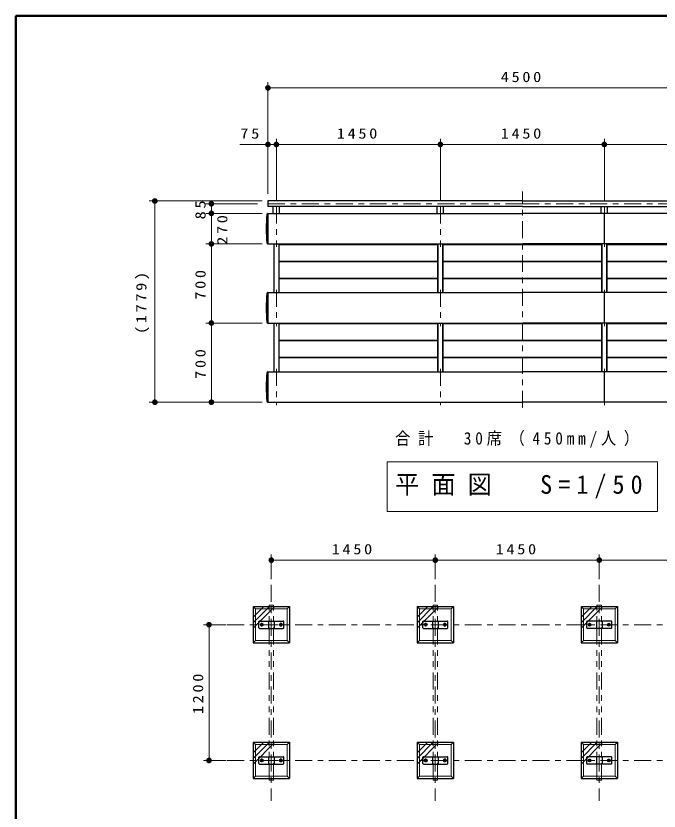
# Model space of a CAD drawing. Units: millimetres on the paper, scale 1:50. Extents: x -385 to 0, y 0 to 267.
# Drawn here: x -385 to -271.2, y 126.4 to 267 of the extents above; entities that cross this region are included whole.
import ezdxf

# ---------------------------------------------------------------- set-up
doc = ezdxf.new("R2010")
doc.units = ezdxf.units.MM
doc.linetypes.add('USER2', pattern=[6, 3, -1, 1, -1])
doc.linetypes.add('USER3', pattern=[8, 3, -1, 1, -1, 1, -1])
doc.layers.add('LY_1', color=7, linetype='Continuous', lineweight=13)
doc.layers.add('LY_2', color=7, linetype='Continuous', lineweight=13)
doc.styles.add('ＭＳ ゴシック', font='')
doc.styles.get('ＭＳ ゴシック').set_extended_font_data('MS Gothic')

# ---------------------------------------------------------------- blocks, each defined once
blk = doc.blocks.new('filled_dot')
at = {"color": 0, "linetype": 'Continuous', "lineweight": -2, "const_width": 1.25}
blk.add_lwpolyline([(-0.625, 0, 1), (0.625, 0, 1)], format="xyb", close=True, dxfattribs=at)

msp = doc.modelspace()

# ---------------------------------------------------------------- linework, layer by layer
at = {"layer": 'LY_1'}
for p, q in [((-340.424, 235.547), (-340.424, 255.27)), ((-340.424, 254.27), (-250.424, 254.27)), ((-338.924, 234.3), (-338.924, 245.27)), ((-309.924, 234.3), (-309.924, 245.27)), ((-280.924, 234.3), (-280.924, 245.27)), ((-345.383, 244.27), (-338.924, 244.27)), ((-338.924, 244.27), (-309.924, 244.27)), ((-309.924, 244.27), (-280.924, 244.27)), ((-280.924, 244.27), (-251.924, 244.27)), ((-341.424, 234.27), (-361.424, 234.27)), ((-360.424, 198.684), (-360.424, 234.27)), ((-342.257, 233.784), (-351.424, 233.784)), ((-350.424, 232.084), (-350.424, 233.784)), ((-341.424, 232.084), (-351.424, 232.084)), ((-341.424, 232.084), (-351.424, 232.084)), ((-350.424, 226.684), (-350.424, 232.084)), ((-341.424, 226.684), (-351.424, 226.684)), ((-350.424, 212.684), (-350.424, 226.684)), ((-341.424, 212.684), (-351.424, 212.684)), ((-350.424, 198.684), (-350.424, 212.684)), ((-341.424, 198.684), (-361.424, 198.684)), ((-341.424, 198.684), (-351.424, 198.684)), ((-319.324, 188.143), (-319.324, 179.343)), ((-271.524, 188.143), (-319.324, 188.143)), ((-271.524, 179.343), (-271.524, 188.143)), ((-319.324, 179.343), (-271.524, 179.343)), ((-339.824, 167.402), (-339.824, 171.758)), ((-310.824, 167.402), (-310.824, 171.758)), ((-281.824, 167.402), (-281.824, 171.758)), ((-339.824, 170.758), (-310.824, 170.758)), ((-310.824, 170.758), (-281.824, 170.758)), ((-281.824, 170.758), (-252.824, 170.758)), ((-343.024, 159.697), (-340.174, 162.547)), ((-343.024, 160.687), (-341.164, 162.547)), ((-343.024, 158.707), (-339.184, 162.547)), ((-342.624, 162.147), (-343.024, 162.547)), ((-342.624, 162.147), (-337.024, 162.147)), ((-342.624, 162.147), (-342.624, 156.547)), ((-337.024, 162.147), (-336.624, 162.547)), ((-337.024, 162.147), (-337.024, 156.547)), ((-314.024, 159.697), (-311.174, 162.547)), ((-314.024, 160.687), (-312.164, 162.547)), ((-314.024, 158.707), (-310.184, 162.547)), ((-313.624, 162.147), (-314.024, 162.547)), ((-313.624, 162.147), (-308.024, 162.147)), ((-313.624, 162.147), (-313.624, 156.547)), ((-308.024, 162.147), (-307.624, 162.547)), ((-308.024, 162.147), (-308.024, 156.547)), ((-285.024, 159.697), (-282.174, 162.547)), ((-285.024, 160.687), (-283.164, 162.547)), ((-285.024, 158.707), (-281.184, 162.547)), ((-284.624, 162.147), (-285.024, 162.547)), ((-284.624, 162.147), (-279.024, 162.147)), ((-284.624, 162.147), (-284.624, 156.547)), ((-279.024, 162.147), (-278.624, 162.547)), ((-279.024, 162.147), (-279.024, 156.547)), ((-347.826, 159.347), (-351.842, 159.347)), ((-350.842, 135.347), (-350.842, 159.347)), ((-342.624, 156.547), (-343.024, 156.147)), ((-342.624, 156.547), (-337.024, 156.547)), ((-336.624, 156.147), (-337.024, 156.547)), ((-313.624, 156.547), (-314.024, 156.147)), ((-313.624, 156.547), (-308.024, 156.547)), ((-307.624, 156.147), (-308.024, 156.547)), ((-284.624, 156.547), (-285.024, 156.147)), ((-284.624, 156.547), (-279.024, 156.547)), ((-278.624, 156.147), (-279.024, 156.547)), ((-343.024, 135.697), (-340.174, 138.547)), ((-343.024, 136.687), (-341.164, 138.547)), ((-343.024, 134.707), (-339.184, 138.547)), ((-342.624, 138.147), (-343.024, 138.547)), ((-342.624, 138.147), (-337.024, 138.147)), ((-342.624, 138.147), (-342.624, 132.547)), ((-337.024, 138.147), (-336.624, 138.547)), ((-337.024, 138.147), (-337.024, 132.547)), ((-314.024, 135.697), (-311.174, 138.547)), ((-314.024, 136.687), (-312.164, 138.547)), ((-314.024, 134.707), (-310.184, 138.547)), ((-313.624, 138.147), (-314.024, 138.547)), ((-313.624, 138.147), (-308.024, 138.147)), ((-313.624, 138.147), (-313.624, 132.547)), ((-308.024, 138.147), (-307.624, 138.547)), ((-308.024, 138.147), (-308.024, 132.547)), ((-285.024, 135.697), (-282.174, 138.547)), ((-285.024, 136.687), (-283.164, 138.547)), ((-285.024, 134.707), (-281.184, 138.547)), ((-284.624, 138.147), (-285.024, 138.547)), ((-284.624, 138.147), (-279.024, 138.147)), ((-284.624, 138.147), (-284.624, 132.547)), ((-279.024, 138.147), (-278.624, 138.547)), ((-279.024, 138.147), (-279.024, 132.547)), ((-347.826, 135.347), (-351.842, 135.347)), ((-342.624, 132.547), (-343.024, 132.147)), ((-342.624, 132.547), (-337.024, 132.547)), ((-336.624, 132.147), (-337.024, 132.547)), ((-313.624, 132.547), (-314.024, 132.147)), ((-313.624, 132.547), (-308.024, 132.547)), ((-307.624, 132.147), (-308.024, 132.547)), ((-284.624, 132.547), (-285.024, 132.147)), ((-284.624, 132.547), (-279.024, 132.547)), ((-278.624, 132.147), (-279.024, 132.547))]:
    msp.add_line(p, q, dxfattribs=at)
at = {"layer": 'LY_1', "linetype": 'USER2'}
for p, q in [((-295.424, 197.717), (-295.424, 235.929)), ((-295.424, 233.784), (-341.257, 233.784)), ((-295.424, 233.784), (-249.591, 233.784)), ((-338.924, 233.3), (-338.924, 226.15)), ((-309.924, 233.3), (-309.924, 226.15)), ((-280.924, 233.3), (-280.924, 226.15)), ((-338.924, 218.582), (-338.924, 212.15)), ((-309.924, 218.582), (-309.924, 212.15)), ((-280.924, 218.582), (-280.924, 212.15)), ((-338.924, 204.582), (-338.924, 198.15)), ((-309.924, 204.582), (-309.924, 198.15)), ((-280.924, 204.582), (-280.924, 198.15)), ((-339.824, 166.402), (-339.824, 128.198)), ((-310.824, 166.402), (-310.824, 128.198)), ((-281.824, 166.402), (-281.824, 128.198)), ((-347.626, 159.347), (-245.77, 159.347)), ((-347.626, 135.347), (-268.365, 135.347))]:
    msp.add_line(p, q, dxfattribs=at)
at = {"layer": 'LY_1', "lineweight": 25}
for p, q in [((-340.424, 234.27), (-340.424, 233.298)), ((-295.424, 234.27), (-340.424, 234.27)), ((-295.424, 234.27), (-250.424, 234.27)), ((-295.424, 233.298), (-340.424, 233.298)), ((-340.424, 232.084), (-340.424, 226.684)), ((-339.474, 232.084), (-339.474, 233.298)), ((-338.374, 232.084), (-338.374, 233.298)), ((-310.474, 232.084), (-310.474, 233.298)), ((-309.374, 232.084), (-309.374, 233.298)), ((-295.424, 233.298), (-250.424, 233.298)), ((-281.474, 232.084), (-281.474, 233.298)), ((-280.924, 226.666), (-280.924, 232.066)), ((-280.374, 232.084), (-280.374, 233.298)), ((-339.324, 218.084), (-339.324, 226.684)), ((-340.424, 218.084), (-340.424, 212.684)), ((-280.924, 212.666), (-280.924, 218.066)), ((-339.324, 204.084), (-339.324, 212.684)), ((-340.424, 204.084), (-340.424, 198.684)), ((-280.924, 198.666), (-280.924, 204.066)), ((-343.024, 162.547), (-343.024, 156.147)), ((-343.024, 162.547), (-336.624, 162.547)), ((-336.624, 162.547), (-336.624, 156.147)), ((-314.024, 162.547), (-314.024, 156.147)), ((-314.024, 162.547), (-307.624, 162.547)), ((-307.624, 162.547), (-307.624, 156.147)), ((-285.024, 162.547), (-285.024, 156.147)), ((-285.024, 162.547), (-278.624, 162.547)), ((-278.624, 162.547), (-278.624, 156.147)), ((-342.024, 158.797), (-342.024, 159.897)), ((-341.924, 159.997), (-337.724, 159.997)), ((-341.634, 159.537), (-341.744, 159.347)), ((-341.744, 159.347), (-341.634, 159.157)), ((-341.414, 159.537), (-341.634, 159.537)), ((-341.634, 159.157), (-341.414, 159.157)), ((-341.305, 159.347), (-341.414, 159.537)), ((-341.414, 159.157), (-341.305, 159.347)), ((-340.324, 159.997), (-340.324, 158.697)), ((-339.324, 159.997), (-339.324, 158.697)), ((-338.234, 159.537), (-338.344, 159.347)), ((-338.344, 159.347), (-338.234, 159.157)), ((-338.014, 159.537), (-338.234, 159.537)), ((-338.234, 159.157), (-338.014, 159.157)), ((-337.905, 159.347), (-338.014, 159.537)), ((-338.014, 159.157), (-337.905, 159.347)), ((-337.624, 158.797), (-337.624, 159.897)), ((-313.024, 158.797), (-313.024, 159.897)), ((-312.924, 159.997), (-308.724, 159.997)), ((-312.634, 159.537), (-312.744, 159.347)), ((-312.744, 159.347), (-312.634, 159.157)), ((-312.414, 159.537), (-312.634, 159.537)), ((-312.634, 159.157), (-312.414, 159.157)), ((-312.305, 159.347), (-312.414, 159.537)), ((-312.414, 159.157), (-312.305, 159.347)), ((-311.324, 159.997), (-311.324, 158.697)), ((-310.324, 159.997), (-310.324, 158.697)), ((-309.234, 159.537), (-309.344, 159.347)), ((-309.344, 159.347), (-309.234, 159.157)), ((-309.014, 159.537), (-309.234, 159.537)), ((-309.234, 159.157), (-309.014, 159.157)), ((-308.905, 159.347), (-309.014, 159.537)), ((-309.014, 159.157), (-308.905, 159.347)), ((-308.624, 158.797), (-308.624, 159.897)), ((-284.024, 158.797), (-284.024, 159.897)), ((-279.724, 159.997), (-283.924, 159.997)), ((-283.744, 159.347), (-283.634, 159.537)), ((-283.634, 159.157), (-283.744, 159.347)), ((-283.634, 159.537), (-283.414, 159.537)), ((-283.414, 159.157), (-283.634, 159.157)), ((-283.414, 159.537), (-283.305, 159.347)), ((-283.305, 159.347), (-283.414, 159.157)), ((-282.324, 159.997), (-282.324, 158.697)), ((-281.324, 159.997), (-281.324, 158.697)), ((-280.344, 159.347), (-280.234, 159.537)), ((-280.234, 159.157), (-280.344, 159.347)), ((-280.234, 159.537), (-280.014, 159.537)), ((-280.014, 159.157), (-280.234, 159.157)), ((-280.014, 159.537), (-279.905, 159.347)), ((-279.905, 159.347), (-280.014, 159.157)), ((-279.624, 158.797), (-279.624, 159.897)), ((-341.924, 158.697), (-337.724, 158.697)), ((-312.924, 158.697), (-308.724, 158.697)), ((-279.724, 158.697), (-283.924, 158.697)), ((-343.024, 156.147), (-336.624, 156.147)), ((-314.024, 156.147), (-307.624, 156.147)), ((-285.024, 156.147), (-278.624, 156.147)), ((-343.024, 138.547), (-343.024, 132.147)), ((-343.024, 138.547), (-336.624, 138.547)), ((-336.624, 138.547), (-336.624, 132.147)), ((-314.024, 138.547), (-314.024, 132.147)), ((-314.024, 138.547), (-307.624, 138.547)), ((-307.624, 138.547), (-307.624, 132.147)), ((-285.024, 138.547), (-285.024, 132.147)), ((-285.024, 138.547), (-278.624, 138.547)), ((-278.624, 138.547), (-278.624, 132.147)), ((-342.024, 134.797), (-342.024, 135.897)), ((-341.924, 135.997), (-337.724, 135.997)), ((-341.634, 135.537), (-341.744, 135.347)), ((-341.744, 135.347), (-341.634, 135.157)), ((-341.414, 135.537), (-341.634, 135.537)), ((-341.634, 135.157), (-341.414, 135.157)), ((-341.305, 135.347), (-341.414, 135.537)), ((-341.414, 135.157), (-341.305, 135.347)), ((-340.324, 135.997), (-340.324, 134.697)), ((-339.324, 135.997), (-339.324, 134.697)), ((-338.234, 135.537), (-338.344, 135.347)), ((-338.344, 135.347), (-338.234, 135.157)), ((-338.014, 135.537), (-338.234, 135.537)), ((-338.234, 135.157), (-338.014, 135.157)), ((-337.905, 135.347), (-338.014, 135.537)), ((-338.014, 135.157), (-337.905, 135.347)), ((-337.624, 134.797), (-337.624, 135.897)), ((-313.024, 134.797), (-313.024, 135.897)), ((-312.924, 135.997), (-308.724, 135.997)), ((-312.634, 135.537), (-312.744, 135.347)), ((-312.744, 135.347), (-312.634, 135.157)), ((-312.414, 135.537), (-312.634, 135.537)), ((-312.634, 135.157), (-312.414, 135.157)), ((-312.305, 135.347), (-312.414, 135.537)), ((-312.414, 135.157), (-312.305, 135.347)), ((-311.324, 135.997), (-311.324, 134.697)), ((-310.324, 135.997), (-310.324, 134.697)), ((-309.234, 135.537), (-309.344, 135.347)), ((-309.344, 135.347), (-309.234, 135.157)), ((-309.014, 135.537), (-309.234, 135.537)), ((-309.234, 135.157), (-309.014, 135.157)), ((-308.905, 135.347), (-309.014, 135.537)), ((-309.014, 135.157), (-308.905, 135.347)), ((-308.624, 134.797), (-308.624, 135.897)), ((-284.024, 134.797), (-284.024, 135.897)), ((-279.724, 135.997), (-283.924, 135.997)), ((-283.744, 135.347), (-283.634, 135.537)), ((-283.634, 135.157), (-283.744, 135.347)), ((-283.634, 135.537), (-283.414, 135.537)), ((-283.414, 135.157), (-283.634, 135.157)), ((-283.414, 135.537), (-283.305, 135.347)), ((-283.305, 135.347), (-283.414, 135.157)), ((-282.324, 135.997), (-282.324, 134.697)), ((-281.324, 135.997), (-281.324, 134.697)), ((-280.344, 135.347), (-280.234, 135.537)), ((-280.234, 135.157), (-280.344, 135.347)), ((-280.234, 135.537), (-280.014, 135.537)), ((-280.014, 135.157), (-280.234, 135.157)), ((-280.014, 135.537), (-279.905, 135.347)), ((-279.905, 135.347), (-280.014, 135.157)), ((-279.624, 134.797), (-279.624, 135.897)), ((-341.924, 134.697), (-337.724, 134.697)), ((-312.924, 134.697), (-308.724, 134.697)), ((-279.724, 134.697), (-283.924, 134.697)), ((-343.024, 132.147), (-336.624, 132.147)), ((-314.024, 132.147), (-307.624, 132.147)), ((-285.024, 132.147), (-278.624, 132.147))]:
    msp.add_line(p, q, dxfattribs=at)
at = {"layer": 'LY_1', "color": 4, "lineweight": 25}
for p, q in [((-340.424, 226.684), (-340.424, 232.084)), ((-340.424, 232.084), (-295.424, 232.084)), ((-250.424, 232.084), (-295.424, 232.084)), ((-340.424, 226.684), (-295.424, 226.684)), ((-250.424, 226.684), (-295.424, 226.684)), ((-340.424, 212.684), (-340.424, 218.084)), ((-340.424, 218.084), (-295.424, 218.084)), ((-250.424, 218.084), (-295.424, 218.084)), ((-340.424, 212.684), (-295.424, 212.684)), ((-250.424, 212.684), (-295.424, 212.684)), ((-340.424, 198.684), (-340.424, 204.084)), ((-340.424, 204.084), (-295.424, 204.084)), ((-250.424, 204.084), (-295.424, 204.084)), ((-340.424, 198.684), (-295.424, 198.684)), ((-250.424, 198.684), (-295.424, 198.684))]:
    msp.add_line(p, q, dxfattribs=at)
at = {"layer": 'LY_1', "color": 2}
for p, q in [((-338.524, 218.084), (-338.524, 226.684)), ((-310.324, 218.084), (-310.324, 226.684)), ((-309.524, 218.084), (-309.524, 226.684)), ((-281.324, 218.084), (-281.324, 226.684)), ((-280.524, 218.084), (-280.524, 226.684)), ((-338.524, 204.084), (-338.524, 212.684)), ((-310.324, 204.084), (-310.324, 212.684)), ((-309.524, 204.084), (-309.524, 212.684)), ((-281.324, 204.084), (-281.324, 212.684)), ((-280.524, 204.084), (-280.524, 212.684))]:
    msp.add_line(p, q, dxfattribs=at)
at = {"layer": 'LY_1', "color": 40}
for p, q in [((-338.424, 226.634), (-338.424, 226.684)), ((-324.424, 226.634), (-338.424, 226.634)), ((-324.424, 226.534), (-338.424, 226.534)), ((-338.424, 223.634), (-338.424, 226.534)), ((-324.424, 226.634), (-310.424, 226.634)), ((-324.424, 226.534), (-310.424, 226.534)), ((-310.424, 226.634), (-310.424, 226.684)), ((-310.424, 223.634), (-310.424, 226.534)), ((-309.424, 226.634), (-309.424, 226.684)), ((-295.424, 226.634), (-309.424, 226.634)), ((-295.424, 226.534), (-309.424, 226.534)), ((-309.424, 223.634), (-309.424, 226.534)), ((-295.424, 226.634), (-281.424, 226.634)), ((-295.424, 226.534), (-281.424, 226.534)), ((-281.424, 226.634), (-281.424, 226.684)), ((-281.424, 223.634), (-281.424, 226.534)), ((-280.424, 226.634), (-280.424, 226.684)), ((-266.424, 226.634), (-280.424, 226.634)), ((-266.424, 226.534), (-280.424, 226.534)), ((-280.424, 223.634), (-280.424, 226.534)), ((-324.424, 223.634), (-338.424, 223.634)), ((-324.424, 223.634), (-310.424, 223.634)), ((-295.424, 223.634), (-309.424, 223.634)), ((-295.424, 223.634), (-281.424, 223.634)), ((-266.424, 223.634), (-280.424, 223.634)), ((-338.424, 220.634), (-338.424, 223.534)), ((-324.424, 223.534), (-338.424, 223.534)), ((-324.424, 223.534), (-310.424, 223.534)), ((-310.424, 220.634), (-310.424, 223.534)), ((-309.424, 220.634), (-309.424, 223.534)), ((-295.424, 223.534), (-309.424, 223.534)), ((-295.424, 223.534), (-281.424, 223.534)), ((-281.424, 220.634), (-281.424, 223.534)), ((-280.424, 220.634), (-280.424, 223.534)), ((-266.424, 223.534), (-280.424, 223.534)), ((-324.424, 220.634), (-338.424, 220.634)), ((-324.424, 220.534), (-338.424, 220.534)), ((-338.424, 218.104), (-338.424, 220.534)), ((-324.424, 220.634), (-310.424, 220.634)), ((-324.424, 220.534), (-310.424, 220.534)), ((-310.424, 218.104), (-310.424, 220.534)), ((-295.424, 220.634), (-309.424, 220.634)), ((-295.424, 220.534), (-309.424, 220.534)), ((-309.424, 218.104), (-309.424, 220.534)), ((-295.424, 220.634), (-281.424, 220.634)), ((-295.424, 220.534), (-281.424, 220.534)), ((-281.424, 218.104), (-281.424, 220.534)), ((-266.424, 220.634), (-280.424, 220.634)), ((-266.424, 220.534), (-280.424, 220.534)), ((-280.424, 218.104), (-280.424, 220.534)), ((-338.424, 212.634), (-338.424, 212.684)), ((-324.424, 212.634), (-338.424, 212.634)), ((-324.424, 212.534), (-338.424, 212.534)), ((-338.424, 209.634), (-338.424, 212.534)), ((-324.424, 212.634), (-310.424, 212.634)), ((-324.424, 212.534), (-310.424, 212.534)), ((-310.424, 212.634), (-310.424, 212.684)), ((-310.424, 209.634), (-310.424, 212.534)), ((-309.424, 212.634), (-309.424, 212.684)), ((-295.424, 212.634), (-309.424, 212.634)), ((-295.424, 212.534), (-309.424, 212.534)), ((-309.424, 209.634), (-309.424, 212.534)), ((-295.424, 212.634), (-281.424, 212.634)), ((-295.424, 212.534), (-281.424, 212.534)), ((-281.424, 212.634), (-281.424, 212.684)), ((-281.424, 209.634), (-281.424, 212.534)), ((-280.424, 212.634), (-280.424, 212.684)), ((-266.424, 212.634), (-280.424, 212.634)), ((-266.424, 212.534), (-280.424, 212.534)), ((-280.424, 209.634), (-280.424, 212.534)), ((-324.424, 209.634), (-338.424, 209.634)), ((-338.424, 206.634), (-338.424, 209.534)), ((-324.424, 209.534), (-338.424, 209.534)), ((-324.424, 209.634), (-310.424, 209.634)), ((-324.424, 209.534), (-310.424, 209.534)), ((-310.424, 206.634), (-310.424, 209.534)), ((-295.424, 209.634), (-309.424, 209.634)), ((-309.424, 206.634), (-309.424, 209.534)), ((-295.424, 209.534), (-309.424, 209.534)), ((-295.424, 209.634), (-281.424, 209.634)), ((-295.424, 209.534), (-281.424, 209.534)), ((-281.424, 206.634), (-281.424, 209.534)), ((-266.424, 209.634), (-280.424, 209.634)), ((-280.424, 206.634), (-280.424, 209.534)), ((-266.424, 209.534), (-280.424, 209.534)), ((-324.424, 206.634), (-338.424, 206.634)), ((-324.424, 206.534), (-338.424, 206.534)), ((-338.424, 204.104), (-338.424, 206.534)), ((-324.424, 206.634), (-310.424, 206.634)), ((-324.424, 206.534), (-310.424, 206.534)), ((-310.424, 204.104), (-310.424, 206.534)), ((-295.424, 206.634), (-309.424, 206.634)), ((-295.424, 206.534), (-309.424, 206.534)), ((-309.424, 204.104), (-309.424, 206.534)), ((-295.424, 206.634), (-281.424, 206.634)), ((-295.424, 206.534), (-281.424, 206.534)), ((-281.424, 204.104), (-281.424, 206.534)), ((-266.424, 206.634), (-280.424, 206.634)), ((-266.424, 206.534), (-280.424, 206.534)), ((-280.424, 204.104), (-280.424, 206.534))]:
    msp.add_line(p, q, dxfattribs=at)
at = {"layer": 'LY_1', "linetype": 'USER3'}
for p, q in [((-340.224, 162.827), (-339.424, 162.827)), ((-340.224, 131.867), (-340.224, 162.827)), ((-339.424, 131.867), (-339.424, 162.827)), ((-311.224, 162.827), (-310.424, 162.827)), ((-311.224, 131.867), (-311.224, 162.827)), ((-310.424, 131.867), (-310.424, 162.827)), ((-281.424, 162.827), (-282.224, 162.827)), ((-282.224, 131.867), (-282.224, 162.827)), ((-281.424, 131.867), (-281.424, 162.827)), ((-340.224, 131.867), (-339.424, 131.867)), ((-311.224, 131.867), (-310.424, 131.867)), ((-281.424, 131.867), (-282.224, 131.867))]:
    msp.add_line(p, q, dxfattribs=at)
at = {"layer": 'LY_1', "lineweight": 25}
for centre, radius in [((-341.524, 159.347), 0.24), ((-341.524, 159.347), 0.19), ((-341.524, 159.347), 0.12), ((-338.124, 159.347), 0.24), ((-338.124, 159.347), 0.19), ((-338.124, 159.347), 0.12), ((-312.524, 159.347), 0.24), ((-312.524, 159.347), 0.19), ((-312.524, 159.347), 0.12), ((-309.124, 159.347), 0.24), ((-309.124, 159.347), 0.19), ((-309.124, 159.347), 0.12), ((-283.524, 159.347), 0.24), ((-283.524, 159.347), 0.19), ((-283.524, 159.347), 0.12), ((-280.124, 159.347), 0.24), ((-280.124, 159.347), 0.19), ((-280.124, 159.347), 0.12), ((-341.524, 135.347), 0.24), ((-341.524, 135.347), 0.19), ((-341.524, 135.347), 0.12), ((-338.124, 135.347), 0.24), ((-338.124, 135.347), 0.19), ((-338.124, 135.347), 0.12), ((-312.524, 135.347), 0.24), ((-312.524, 135.347), 0.19), ((-312.524, 135.347), 0.12), ((-309.124, 135.347), 0.24), ((-309.124, 135.347), 0.19), ((-309.124, 135.347), 0.12), ((-283.524, 135.347), 0.24), ((-283.524, 135.347), 0.19), ((-283.524, 135.347), 0.12), ((-280.124, 135.347), 0.24), ((-280.124, 135.347), 0.19), ((-280.124, 135.347), 0.12)]:
    msp.add_circle(centre, radius, dxfattribs=at)
for centre, radius, start, end in [((-340.424, 231.884), 0.2, 90, 180), ((-309.224, 229.384), 31.5, 175.41878, 184.58122), ((-340.424, 226.884), 0.2, 180, 270), ((-340.424, 217.884), 0.2, 90, 180), ((-309.224, 215.384), 31.5, 175.41878, 184.58122), ((-340.424, 212.884), 0.2, 180, 270), ((-309.224, 201.384), 31.5, 175.41878, 184.58122), ((-340.424, 203.884), 0.2, 90, 180), ((-340.424, 198.884), 0.2, 180, 270), ((-341.924, 159.897), 0.1, 90, 180), ((-337.724, 159.897), 0.1, 0, 90), ((-312.924, 159.897), 0.1, 90, 180), ((-308.724, 159.897), 0.1, 0, 90), ((-283.924, 159.897), 0.1, 90, 180), ((-279.724, 159.897), 0.1, 0, 90), ((-341.924, 158.797), 0.1, 180, 270), ((-337.724, 158.797), 0.1, 270, 0), ((-312.924, 158.797), 0.1, 180, 270), ((-308.724, 158.797), 0.1, 270, 0), ((-283.924, 158.797), 0.1, 180, 270), ((-279.724, 158.797), 0.1, 270, 0), ((-341.924, 135.897), 0.1, 90, 180), ((-337.724, 135.897), 0.1, 0, 90), ((-312.924, 135.897), 0.1, 90, 180), ((-308.724, 135.897), 0.1, 0, 90), ((-283.924, 135.897), 0.1, 90, 180), ((-279.724, 135.897), 0.1, 0, 90), ((-341.924, 134.797), 0.1, 180, 270), ((-337.724, 134.797), 0.1, 270, 0), ((-312.924, 134.797), 0.1, 180, 270), ((-308.724, 134.797), 0.1, 270, 0), ((-283.924, 134.797), 0.1, 180, 270), ((-279.724, 134.797), 0.1, 270, 0)]:
    msp.add_arc(centre, radius, start, end, dxfattribs=at)
at = {"layer": 'LY_2', "lineweight": 50}
for p, q in [((-385, 267), (-385, 0)), ((0, 267), (-385, 267))]:
    msp.add_line(p, q, dxfattribs=at)

# ---------------------------------------------------------------- block references
at = {"layer": 'LY_1', "xscale": 0.4, "yscale": 0.4}
for p in [(-340.424, 254.27), (-340.424, 244.27), (-338.924, 244.27), (-309.924, 244.27), (-280.924, 244.27), (-339.824, 170.758), (-310.824, 170.758), (-281.824, 170.758)]:
    msp.add_blockref('filled_dot', p, dxfattribs=at)
for p, rotation in [((-338.924, 244.27), 180), ((-309.924, 244.27), 180), ((-280.924, 244.27), 180), ((-360.424, 234.27), 270), ((-350.424, 233.784), 270), ((-350.424, 232.084), 270), ((-350.424, 232.084), 90), ((-350.424, 226.684), 270), ((-350.424, 226.684), 90), ((-350.424, 212.684), 270), ((-350.424, 212.684), 90), ((-360.424, 198.684), 90), ((-350.424, 198.684), 90), ((-310.824, 170.758), 180), ((-281.824, 170.758), 180), ((-350.842, 159.347), 270), ((-350.842, 135.347), 90)]:
    msp.add_blockref('filled_dot', p, dxfattribs=dict(at, rotation=rotation))

# ---------------------------------------------------------------- texts
at = {"layer": 'LY_1', "style": 'ＭＳ ゴシック'}
for s, insert, char_height, attachment_point in [('\\T1.33;\\W1.15;4500', (-295.424, 255.27), 1.833, 8), ('\\T1.34;\\W1.15;75', (-343.383, 245.27), 1.833, 8), ('\\T1.33;\\W1.15;1450', (-324.424, 245.27), 1.833, 8), ('\\T1.33;\\W1.15;1450', (-295.424, 245.27), 1.833, 8), ('\\T1.5;\\W0.9;合計\u300030席（450mm/人）', (-317.924, 192.039), 2.199, 4), ('\\T1.5;\\W0.95;平面図\u3000S=1/50', (-317.924, 183.743), 3.299, 4), ('\\T1.33;\\W1.15;1450', (-325.324, 171.758), 1.833, 8), ('\\T1.33;\\W1.15;1450', (-296.324, 171.758), 1.833, 8)]:
    msp.add_mtext(s, dxfattribs=dict(at, insert=insert, char_height=char_height, attachment_point=attachment_point))
at = {"layer": 'LY_1', "char_height": 1.833, "rotation": 90, "style": 'ＭＳ ゴシック'}
for s, insert, attachment_point in [('\\T1.34;\\W1.15;85', (-351.424, 232.934), 8), ('\\T1.33;\\W1.15;270', (-349.424, 229.384), 2), ('\\T1.33;\\W1.15;(1779)', (-361.424, 216.477), 8), ('\\T1.33;\\W1.15;700', (-351.424, 219.684), 8), ('\\T1.33;\\W1.15;700', (-351.424, 205.684), 8), ('\\T1.33;\\W1.15;1200', (-351.842, 147.347), 8)]:
    msp.add_mtext(s, dxfattribs=dict(at, insert=insert, attachment_point=attachment_point))

doc.saveas('drawing.dxf')
